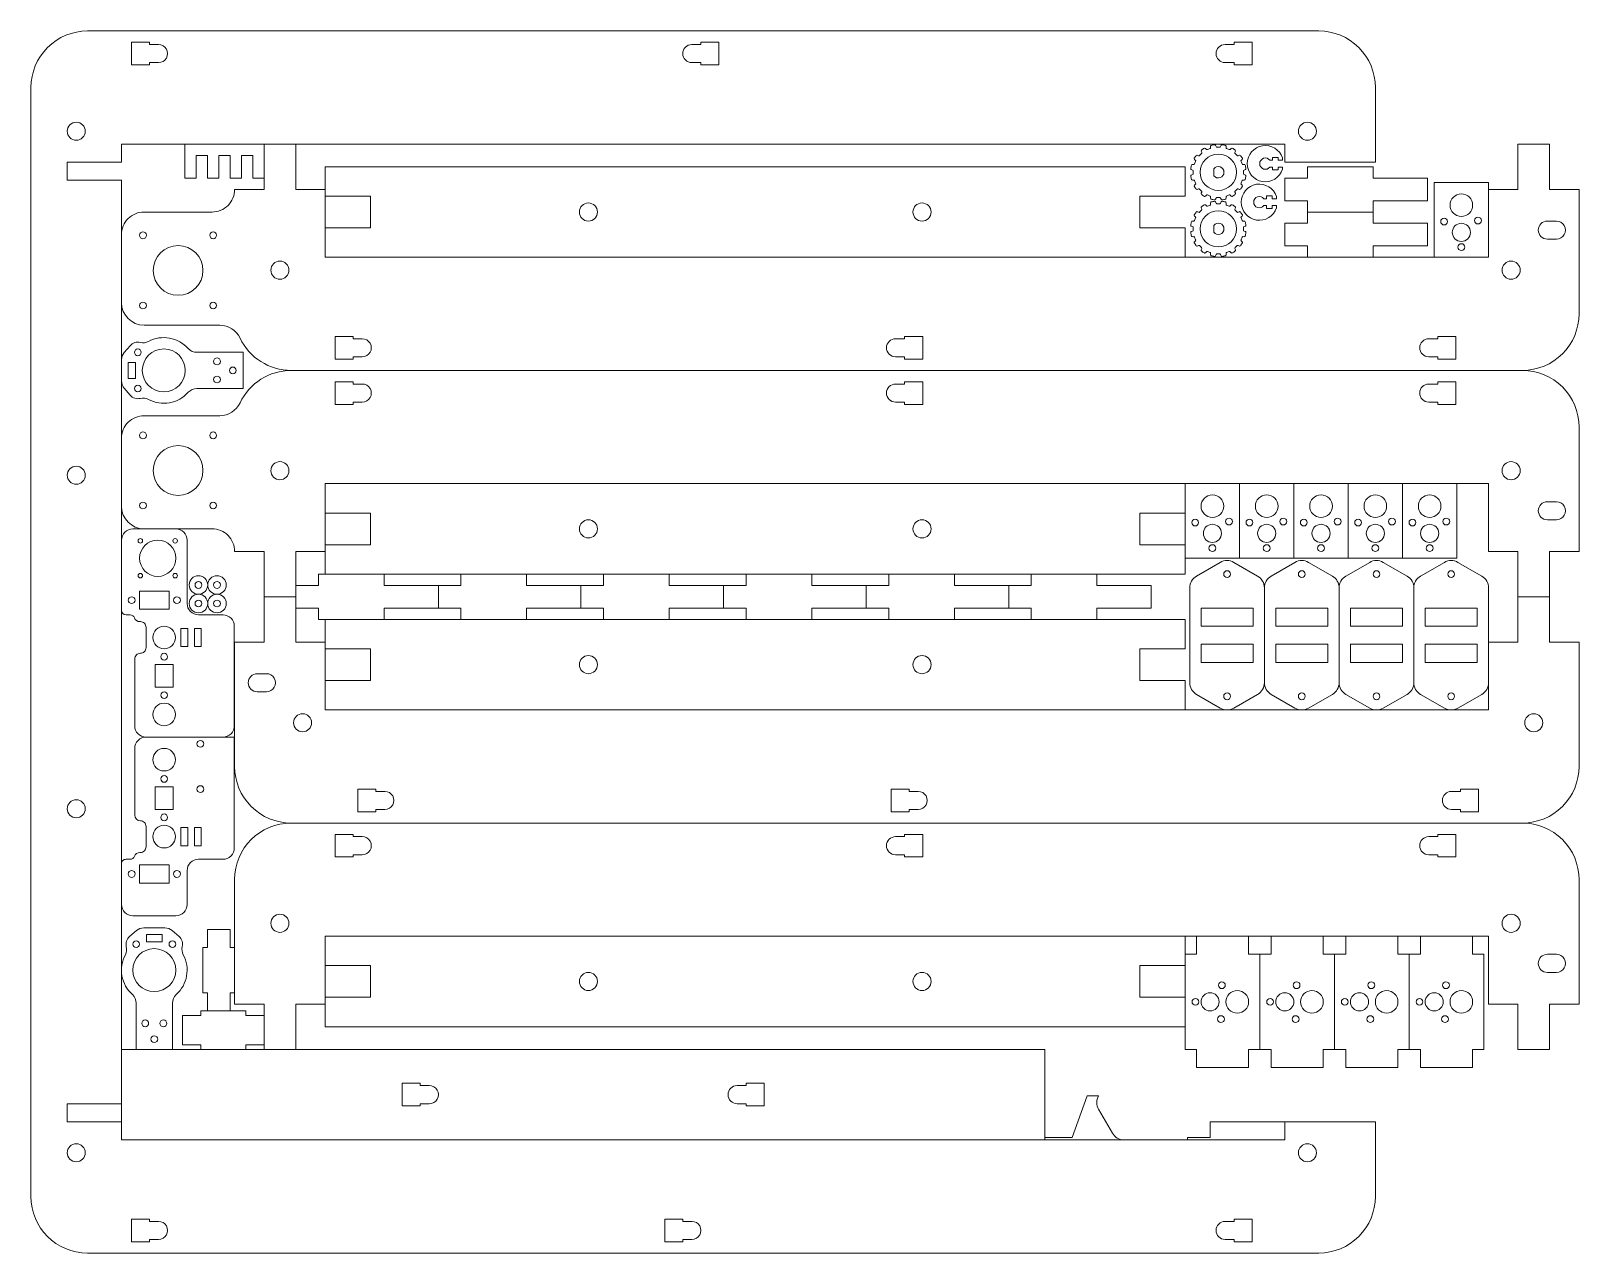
# Model space of a CAD drawing. Extents: x 253 to 936, y 150 to 690.
import ezdxf

# ---------------------------------------------------------------- set-up
doc = ezdxf.new("R2010")
doc.units = 0

msp = doc.modelspace()

# ---------------------------------------------------------------- linework, layer by layer
at = {"color": 1, "lineweight": 13}
for p, q in [((277.500031, 690.5), (821.5, 690.5)), ((252.500031, 175.5), (252.500031, 665.5)), ((846.5, 665.5), (846.5, 632.5)), ((292.500031, 640.5), (806.5, 640.5)), ((355.500031, 620.5), (355.500031, 640.5)), ((369.500031, 640.5), (369.500031, 620.5)), ((909.5, 640.5), (909.5, 620.5)), ((923.5, 620.5), (923.5, 640.5)), ((268.500031, 632.5), (292.500031, 632.5)), ((382.500031, 590.5), (382.500031, 630.5)), ((382.500031, 630.5), (762.5, 630.5)), ((806.5, 632.5), (846.5, 632.5)), ((845.5, 630.5), (816.5, 630.5)), ((292.500031, 624.5), (268.500031, 624.5)), ((292.500031, 216.5), (292.500031, 624.5)), ((869.5, 625.5), (845.5, 625.5)), ((872.5, 590.5), (872.5, 623.5)), ((896.5, 623.5), (872.5, 623.5)), ((896.5, 623.5), (896.5, 590.5)), ((382.500031, 617.5), (402.500031, 617.5)), ((762.5, 617.5), (742.5, 617.5)), ((936.5, 620.5), (936.5, 565.5)), ((332.500031, 610.5), (302.500031, 610.5)), ((845.5, 610.5), (816.5, 610.5)), ((869.5, 615.5), (845.5, 615.5)), ((402.500031, 603.5), (382.500031, 603.5)), ((742.5, 603.5), (762.5, 603.5)), ((869.5, 605.5), (845.5, 605.5)), ((869.5, 595.5), (845.5, 595.5)), ((896.5, 590.5), (382.500031, 590.5)), ((335.877258, 560.5), (302.500031, 560.5)), ((346.200012, 548.5), (325.734467, 548.5)), ((367.500031, 540.5), (911.5, 540.5)), ((346.200012, 532.5), (325.734467, 532.5)), ((335.877258, 520.5), (302.500031, 520.5)), ((936.5, 460.5), (936.5, 515.5)), ((382.500031, 450.5), (382.500031, 490.5)), ((896.5, 490.5), (382.500031, 490.5)), ((762.5, 457.5), (762.5, 490.5)), ((786.5, 490.5), (786.5, 457.5)), ((810.5, 490.5), (810.5, 457.5)), ((834.5, 490.5), (834.5, 457.5)), ((858.5, 490.5), (858.5, 457.5)), ((882.5, 490.5), (882.5, 457.5)), ((896.5, 460.5), (896.5, 490.5)), ((382.500031, 477.5), (402.500031, 477.5)), ((762.5, 477.5), (742.5, 477.5)), ((332.500031, 470.5), (302.500031, 470.5)), ((321.500031, 465.5), (321.500031, 437.5)), ((355.500031, 460.5), (355.500031, 440.5)), ((369.500031, 440.5), (369.500031, 460.5)), ((402.500031, 463.5), (382.500031, 463.5)), ((742.5, 463.5), (762.5, 463.5)), ((909.5, 440.5), (909.5, 460.5)), ((923.5, 460.5), (923.5, 440.5)), ((762.5, 457.5), (786.5, 457.5)), ((786.5, 457.5), (810.5, 457.5)), ((810.5, 457.5), (834.5, 457.5)), ((834.5, 457.5), (858.5, 457.5)), ((858.5, 457.5), (882.5, 457.5)), ((382.500031, 450.5), (762.5, 450.5)), ((432.500031, 445.5), (408.500031, 445.5)), ((495.500031, 445.5), (471.500031, 445.5)), ((558.5, 445.5), (534.5, 445.5)), ((621.5, 445.5), (597.5, 445.5)), ((684.5, 445.5), (660.5, 445.5)), ((747.5, 445.5), (723.5, 445.5)), ((355.500031, 420.5), (355.500031, 440.5)), ((369.500031, 440.5), (369.500031, 420.5)), ((764.5, 444.437836), (764.5, 402.562195)), ((797.5, 444.437836), (797.5, 402.562195)), ((830.5, 444.437836), (830.5, 402.562195)), ((863.5, 444.437836), (863.5, 402.562195)), ((896.5, 420.5), (896.5, 444.437836)), ((909.5, 440.5), (909.5, 420.5)), ((923.5, 420.5), (923.5, 440.5)), ((432.500031, 435.5), (408.500031, 435.5)), ((495.500031, 435.5), (471.500031, 435.5)), ((558.5, 435.5), (534.5, 435.5)), ((621.5, 435.5), (597.5, 435.5)), ((684.5, 435.5), (660.5, 435.5)), ((747.5, 435.5), (723.5, 435.5)), ((792.5, 435.5), (769.5, 435.5)), ((825.5, 435.5), (802.5, 435.5)), ((858.5, 435.5), (835.5, 435.5)), ((891.5, 435.5), (868.5, 435.5)), ((342.350037, 427.5), (342.350037, 383.5)), ((382.500031, 430.5), (382.500031, 390.5)), ((382.500031, 430.5), (762.5, 430.5)), ((792.5, 427.5), (769.5, 427.5)), ((825.5, 427.5), (802.5, 427.5)), ((858.5, 427.5), (835.5, 427.5)), ((891.5, 427.5), (868.5, 427.5)), ((342.500031, 420.5), (342.500031, 365.5)), ((382.500031, 417.5), (402.500031, 417.5)), ((762.5, 417.5), (742.5, 417.5)), ((792.5, 419.5), (769.5, 419.5)), ((825.5, 419.5), (802.5, 419.5)), ((858.5, 419.5), (835.5, 419.5)), ((891.5, 419.5), (868.5, 419.5)), ((896.5, 390.5), (896.5, 420.5)), ((936.5, 420.5), (936.5, 365.5)), ((298.350037, 383.5), (298.350037, 413)), ((792.5, 411.5), (769.5, 411.5)), ((825.5, 411.5), (802.5, 411.5)), ((858.5, 411.5), (835.5, 411.5)), ((891.5, 411.5), (868.5, 411.5)), ((402.500031, 403.5), (382.500031, 403.5)), ((742.5, 403.5), (762.5, 403.5)), ((382.500031, 390.5), (896.5, 390.5)), ((342.350037, 378.5), (303.350037, 378.5)), ((342.350037, 329.5), (342.350037, 378.5)), ((298.350037, 373.5), (298.350037, 344)), ((911.5, 340.5), (367.500031, 340.5)), ((342.500031, 260.5), (342.500031, 315.5)), ((936.5, 260.5), (936.5, 315.5)), ((896.5, 290.5), (382.500031, 290.5)), ((382.500031, 290.5), (382.500031, 260.5)), ((896.5, 260.5), (896.5, 290.5)), ((328.500031, 285.5), (328.500031, 265.5)), ((795.5, 240.5), (795.5, 282.5)), ((828.5, 240.5), (828.5, 282.5)), ((861.5, 240.5), (861.5, 282.5)), ((894.5, 240.5), (894.5, 282.5)), ((382.500031, 277.5), (402.500031, 277.5)), ((762.5, 277.5), (742.5, 277.5)), ((762.5, 277.5), (762.5, 240.5)), ((299.000031, 240.5), (299.000031, 260.965576)), ((315.000031, 240.5), (315.000031, 260.965576)), ((355.500031, 260.5), (355.500031, 240.5)), ((369.500031, 240.5), (369.500031, 260.5)), ((402.500031, 263.5), (382.500031, 263.5)), ((742.5, 263.5), (762.5, 263.5)), ((909.5, 240.5), (909.5, 260.5)), ((923.5, 260.5), (923.5, 240.5)), ((327.500031, 257.5), (347.500031, 257.5)), ((382.500031, 250.5), (762.5, 250.5)), ((292.500031, 240.5), (700.5, 240.5)), ((700.5, 240.5), (700.5, 200.5)), ((790.5, 232.5), (767.5, 232.5)), ((823.5, 232.5), (800.5, 232.5)), ((856.5, 232.5), (833.5, 232.5)), ((889.5, 232.5), (866.5, 232.5)), ((292.500031, 216.5), (268.500031, 216.5)), ((268.500031, 208.5), (292.500031, 208.5)), ((806.5, 208.5), (773.5, 208.5)), ((806.5, 208.5), (846.5, 208.5)), ((846.5, 208.5), (846.5, 175.5)), ((292.500031, 200.5), (806.5, 200.5)), ((277.500031, 150.5), (821.5, 150.5))]:
    msp.add_line(p, q, dxfattribs=at)
at = {"color": 1, "lineweight": 13, "ltscale": 0.25}
for p, q in [((296.880096, 675.5), (296.880096, 685.5)), ((556.5, 685.5), (556.5, 675.5)), ((792.119934, 685.5), (792.119934, 675.5)), ((325.500031, 635.5), (325.500031, 625.5)), ((330.500031, 635.5), (330.500031, 625.5)), ((335.500031, 635.5), (335.500031, 625.5)), ((340.500031, 635.5), (340.500031, 625.5)), ((345.500031, 635.5), (345.500031, 625.5)), ((350.500031, 635.5), (350.500031, 625.5)), ((806.5, 625.5), (806.5, 615.5)), ((816.5, 625.5), (806.5, 625.5)), ((869.5, 625.5), (869.5, 615.5)), ((816.5, 615.5), (806.5, 615.5)), ((806.5, 605.5), (806.5, 595.5)), ((816.5, 605.5), (806.5, 605.5)), ((869.5, 605.5), (869.5, 595.5)), ((816.5, 595.5), (806.5, 595.5)), ((386.880096, 545.5), (386.880096, 555.5)), ((646.5, 555.5), (646.5, 545.5)), ((882.119934, 555.5), (882.119934, 545.5)), ((386.880096, 535.5), (386.880096, 525.5)), ((646.5, 525.5), (646.5, 535.5)), ((882.119934, 525.5), (882.119934, 535.5)), ((379.500031, 445.5), (369.500031, 445.5)), ((432.500031, 445.5), (432.500031, 435.5)), ((442.500031, 445.5), (432.500031, 445.5)), ((495.500031, 445.5), (495.500031, 435.5)), ((505.500031, 445.5), (495.500031, 445.5)), ((558.5, 445.5), (558.5, 435.5)), ((568.5, 445.5), (558.5, 445.5)), ((621.5, 445.5), (621.5, 435.5)), ((631.5, 445.5), (621.5, 445.5)), ((684.5, 445.5), (684.5, 435.5)), ((694.5, 445.5), (684.5, 445.5)), ((747.5, 445.5), (747.5, 435.5)), ((379.500031, 435.5), (369.500031, 435.5)), ((442.500031, 435.5), (432.500031, 435.5)), ((505.500031, 435.5), (495.500031, 435.5)), ((568.5, 435.5), (558.5, 435.5)), ((631.5, 435.5), (621.5, 435.5)), ((694.5, 435.5), (684.5, 435.5)), ((307.350037, 410.5), (307.350037, 400.5)), ((315.350037, 400.5), (315.350037, 410.5)), ((307.350037, 346.5), (307.350037, 356.5)), ((315.350037, 356.5), (315.350037, 346.5)), ((396.880096, 355.5), (396.880096, 345.5)), ((632.5, 355.5), (632.5, 345.5)), ((892.119934, 345.5), (892.119934, 355.5)), ((386.880096, 335.5), (386.880096, 325.5)), ((646.5, 325.5), (646.5, 335.5)), ((882.119934, 325.5), (882.119934, 335.5)), ((340.500031, 293.5), (330.500031, 293.5)), ((382.500031, 260.5), (382.500031, 250.5)), ((416.500031, 215.5), (416.500031, 225.5)), ((576.5, 225.5), (576.5, 215.5)), ((773.5, 201.5), (763.5, 201.5)), ((296.880096, 155.5), (296.880096, 165.5)), ((532.5, 155.5), (532.5, 165.5)), ((792.119934, 165.5), (792.119934, 155.5))]:
    msp.add_line(p, q, dxfattribs=at)
at = {"color": 1, "lineweight": 13, "ltscale": 0.2}
for p, q in [((296.880096, 685.5), (304.880096, 685.5)), ((548.5, 685.5), (556.5, 685.5)), ((784.119934, 685.5), (792.119934, 685.5)), ((304.880096, 675.5), (296.880096, 675.5)), ((556.5, 675.5), (548.5, 675.5)), ((792.119934, 675.5), (784.119934, 675.5)), ((292.500031, 632.5), (292.500031, 640.5)), ((806.5, 640.5), (806.5, 632.5)), ((268.500031, 632.5), (268.500031, 624.5)), ((386.880096, 555.5), (394.880096, 555.5)), ((638.5, 555.5), (646.5, 555.5)), ((874.119934, 555.5), (882.119934, 555.5)), ((394.880096, 545.5), (386.880096, 545.5)), ((646.5, 545.5), (638.5, 545.5)), ((882.119934, 545.5), (874.119934, 545.5)), ((394.880096, 535.5), (386.880096, 535.5)), ((646.5, 535.5), (638.5, 535.5)), ((882.119934, 535.5), (874.119934, 535.5)), ((386.880096, 525.5), (394.880096, 525.5)), ((638.5, 525.5), (646.5, 525.5)), ((874.119934, 525.5), (882.119934, 525.5)), ((300.500031, 443), (300.500031, 435)), ((313.500031, 443), (313.500031, 435)), ((769.5, 435.5), (769.5, 427.5)), ((792.5, 435.5), (792.5, 427.5)), ((802.5, 435.5), (802.5, 427.5)), ((825.5, 435.5), (825.5, 427.5)), ((835.5, 435.5), (835.5, 427.5)), ((858.5, 435.5), (858.5, 427.5)), ((868.5, 435.5), (868.5, 427.5)), ((891.5, 435.5), (891.5, 427.5)), ((318.750031, 418.5), (318.750031, 426.5)), ((321.750031, 426.5), (321.750031, 418.5)), ((324.750031, 426.5), (324.750031, 418.5)), ((327.750031, 418.5), (327.750031, 426.5)), ((769.5, 419.5), (769.5, 411.5)), ((792.5, 419.5), (792.5, 411.5)), ((802.5, 419.5), (802.5, 411.5)), ((825.5, 419.5), (825.5, 411.5)), ((835.5, 419.5), (835.5, 411.5)), ((858.5, 419.5), (858.5, 411.5)), ((868.5, 419.5), (868.5, 411.5)), ((891.5, 419.5), (891.5, 411.5)), ((315.350037, 410.5), (307.350037, 410.5)), ((307.350037, 400.5), (315.350037, 400.5)), ((307.350037, 356.5), (315.350037, 356.5)), ((404.880096, 355.5), (396.880096, 355.5)), ((640.5, 355.5), (632.5, 355.5)), ((892.119934, 355.5), (884.119934, 355.5)), ((315.350037, 346.5), (307.350037, 346.5)), ((396.880096, 345.5), (404.880096, 345.5)), ((632.5, 345.5), (640.5, 345.5)), ((884.119934, 345.5), (892.119934, 345.5)), ((318.750031, 338.5), (318.750031, 330.5)), ((321.750031, 330.5), (321.750031, 338.5)), ((324.750031, 330.5), (324.750031, 338.5)), ((327.750031, 338.5), (327.750031, 330.5)), ((394.880096, 335.5), (386.880096, 335.5)), ((646.5, 335.5), (638.5, 335.5)), ((882.119934, 335.5), (874.119934, 335.5)), ((300.500031, 314), (300.500031, 322)), ((313.500031, 314), (313.500031, 322)), ((386.880096, 325.5), (394.880096, 325.5)), ((638.5, 325.5), (646.5, 325.5)), ((874.119934, 325.5), (882.119934, 325.5)), ((330.500031, 285.5), (330.500031, 293.5)), ((340.500031, 285.5), (340.500031, 293.5)), ((767.5, 282.5), (767.5, 290.5)), ((790.5, 282.5), (790.5, 290.5)), ((800.5, 282.5), (800.5, 290.5)), ((823.5, 282.5), (823.5, 290.5)), ((833.5, 282.5), (833.5, 290.5)), ((856.5, 282.5), (856.5, 290.5)), ((866.5, 282.5), (866.5, 290.5)), ((889.5, 282.5), (889.5, 290.5)), ((330.500031, 265.5), (330.500031, 257.5)), ((340.500031, 265.5), (340.500031, 257.5)), ((319.500031, 255.5), (327.500031, 255.5)), ((355.500031, 255.5), (347.500031, 255.5)), ((319.500031, 242.5), (327.500031, 242.5)), ((355.500031, 242.5), (347.500031, 242.5)), ((767.5, 240.5), (767.5, 232.5)), ((790.5, 240.5), (790.5, 232.5)), ((800.5, 240.5), (800.5, 232.5)), ((823.5, 240.5), (823.5, 232.5)), ((833.5, 240.5), (833.5, 232.5)), ((856.5, 240.5), (856.5, 232.5)), ((866.5, 240.5), (866.5, 232.5)), ((889.5, 240.5), (889.5, 232.5)), ((416.500031, 225.5), (424.500031, 225.5)), ((568.5, 225.5), (576.5, 225.5)), ((268.500031, 216.5), (268.500031, 208.5)), ((292.500031, 216.5), (292.500031, 208.5)), ((424.500031, 215.5), (416.500031, 215.5)), ((576.5, 215.5), (568.5, 215.5)), ((292.500031, 208.5), (292.500031, 200.5)), ((806.5, 200.5), (806.5, 208.5)), ((296.880096, 165.5), (304.880096, 165.5)), ((532.5, 165.5), (540.5, 165.5)), ((784.119934, 165.5), (792.119934, 165.5)), ((304.880096, 155.5), (296.880096, 155.5)), ((540.5, 155.5), (532.5, 155.5)), ((792.119934, 155.5), (784.119934, 155.5))]:
    msp.add_line(p, q, dxfattribs=at)
at = {"color": 1, "lineweight": 13, "ltscale": 0.025}
for p, q in [((304.880096, 685.5), (304.880096, 684.5)), ((548.5, 684.5), (548.5, 685.5)), ((784.119934, 684.5), (784.119934, 685.5)), ((304.880096, 676.5), (304.880096, 675.5)), ((548.5, 675.5), (548.5, 676.5)), ((784.119934, 675.5), (784.119934, 676.5)), ((805.509338, 633.36908), (805.509338, 634.36908)), ((805.509338, 629.36908), (805.509338, 630.36908)), ((802.853638, 616.33606), (802.853638, 617.33606)), ((802.853638, 612.33606), (802.853638, 613.33606)), ((394.880096, 555.5), (394.880096, 554.5)), ((638.5, 554.5), (638.5, 555.5)), ((874.119934, 554.5), (874.119934, 555.5)), ((394.880096, 546.5), (394.880096, 545.5)), ((638.5, 545.5), (638.5, 546.5)), ((874.119934, 545.5), (874.119934, 546.5)), ((394.880096, 534.5), (394.880096, 535.5)), ((638.5, 535.5), (638.5, 534.5)), ((874.119934, 535.5), (874.119934, 534.5)), ((394.880096, 525.5), (394.880096, 526.5)), ((638.5, 526.5), (638.5, 525.5)), ((874.119934, 526.5), (874.119934, 525.5)), ((404.880096, 354.5), (404.880096, 355.5)), ((640.5, 354.5), (640.5, 355.5)), ((884.119934, 355.5), (884.119934, 354.5)), ((404.880096, 345.5), (404.880096, 346.5)), ((640.5, 345.5), (640.5, 346.5)), ((884.119934, 346.5), (884.119934, 345.5)), ((394.880096, 334.5), (394.880096, 335.5)), ((638.5, 335.5), (638.5, 334.5)), ((874.119934, 335.5), (874.119934, 334.5)), ((394.880096, 325.5), (394.880096, 326.5)), ((638.5, 326.5), (638.5, 325.5)), ((874.119934, 326.5), (874.119934, 325.5)), ((424.500031, 225.5), (424.500031, 224.5)), ((568.5, 224.5), (568.5, 225.5)), ((424.500031, 216.5), (424.500031, 215.5)), ((568.5, 215.5), (568.5, 216.5)), ((763.5, 201.5), (763.5, 200.5)), ((304.880096, 165.5), (304.880096, 164.5)), ((540.5, 165.5), (540.5, 164.5)), ((784.119934, 164.5), (784.119934, 165.5)), ((304.880096, 156.5), (304.880096, 155.5)), ((540.5, 156.5), (540.5, 155.5)), ((784.119934, 155.5), (784.119934, 156.5))]:
    msp.add_line(p, q, dxfattribs=at)
at = {"color": 1, "lineweight": 13, "ltscale": 0.1}
for p, q in [((308.880096, 684.5), (304.880096, 684.5)), ((544.5, 684.5), (548.5, 684.5)), ((780.119934, 684.5), (784.119934, 684.5)), ((308.880096, 676.5), (304.880096, 676.5)), ((544.5, 676.5), (548.5, 676.5)), ((780.119934, 676.5), (784.119934, 676.5)), ((922.5, 606.5), (926.5, 606.5)), ((926.5, 598.5), (922.5, 598.5)), ((394.880096, 554.5), (398.880096, 554.5)), ((634.5, 554.5), (638.5, 554.5)), ((870.119934, 554.5), (874.119934, 554.5)), ((398.880096, 546.5), (394.880096, 546.5)), ((638.5, 546.5), (634.5, 546.5)), ((874.119934, 546.5), (870.119934, 546.5)), ((398.880096, 534.5), (394.880096, 534.5)), ((638.5, 534.5), (634.5, 534.5)), ((874.119934, 534.5), (870.119934, 534.5)), ((394.880096, 526.5), (398.880096, 526.5)), ((634.5, 526.5), (638.5, 526.5)), ((870.119934, 526.5), (874.119934, 526.5)), ((926.5, 482.5), (922.5, 482.5)), ((922.5, 474.5), (926.5, 474.5)), ((356.500031, 406.5), (352.500031, 406.5)), ((352.500031, 398.5), (356.500031, 398.5)), ((408.880096, 354.5), (404.880096, 354.5)), ((644.5, 354.5), (640.5, 354.5)), ((884.119934, 354.5), (880.119934, 354.5)), ((404.880096, 346.5), (408.880096, 346.5)), ((640.5, 346.5), (644.5, 346.5)), ((880.119934, 346.5), (884.119934, 346.5)), ((398.880096, 334.5), (394.880096, 334.5)), ((638.5, 334.5), (634.5, 334.5)), ((874.119934, 334.5), (870.119934, 334.5)), ((394.880096, 326.5), (398.880096, 326.5)), ((634.5, 326.5), (638.5, 326.5)), ((870.119934, 326.5), (874.119934, 326.5)), ((926.5, 282.5), (922.5, 282.5)), ((922.5, 274.5), (926.5, 274.5)), ((428.500031, 224.5), (424.500031, 224.5)), ((564.5, 224.5), (568.5, 224.5)), ((428.500031, 216.5), (424.500031, 216.5)), ((564.5, 216.5), (568.5, 216.5)), ((308.880096, 164.5), (304.880096, 164.5)), ((544.5, 164.5), (540.5, 164.5)), ((780.119934, 164.5), (784.119934, 164.5)), ((308.880096, 156.5), (304.880096, 156.5)), ((544.5, 156.5), (540.5, 156.5)), ((780.119934, 156.5), (784.119934, 156.5))]:
    msp.add_line(p, q, dxfattribs=at)
at = {"color": 1, "lineweight": 13, "ltscale": 0.375}
for p, q in [((320.500031, 640.5), (320.500031, 625.5)), ((321.500031, 304.5), (321.500031, 319.5))]:
    msp.add_line(p, q, dxfattribs=at)
at = {"color": 1, "lineweight": 13, "ltscale": 0.030996}
for p, q in [((769.714233, 636.337952), (768.837524, 635.461243)), ((773.449707, 638.54303), (772.30426, 638.068542)), ((781.945251, 638.068542), (780.799805, 638.54303)), ((785.411987, 635.461243), (784.535278, 636.337952)), ((767.106934, 632.871216), (766.632446, 631.725769)), ((787.617065, 631.725769), (787.142578, 632.871216)), ((766.632446, 624.375671), (767.106934, 623.230225)), ((787.142578, 623.230225), (787.617065, 624.375671)), ((768.837524, 620.640198), (769.714233, 619.763489)), ((772.30426, 618.032898), (773.449707, 617.558411)), ((780.799805, 617.558411), (781.945251, 618.032898)), ((784.535278, 619.763489), (785.411987, 620.640198)), ((769.714233, 611.337952), (768.837524, 610.461243)), ((773.449707, 613.54303), (772.30426, 613.068542)), ((781.945251, 613.068542), (780.799805, 613.54303)), ((785.411987, 610.461243), (784.535278, 611.337952)), ((767.106934, 607.871216), (766.632446, 606.725769)), ((787.617065, 606.725769), (787.142578, 607.871216)), ((766.632446, 599.375671), (767.106934, 598.230225)), ((768.837524, 595.640198), (769.714233, 594.763489)), ((784.535278, 594.763489), (785.411987, 595.640198)), ((787.142578, 598.230225), (787.617065, 599.375671)), ((772.30426, 593.032898), (773.449707, 592.558411)), ((780.799805, 592.558411), (781.945251, 593.032898))]:
    msp.add_line(p, q, dxfattribs=at)
at = {"color": 1, "lineweight": 13, "ltscale": 0.015123}
for p, q in [((769.538208, 637.338074), (769.793884, 636.789856)), ((776.128967, 639.41394), (775.922058, 639.982361)), ((778.327454, 639.982361), (778.120544, 639.41394)), ((787.241882, 633.319214), (787.687866, 633.727905)), ((765.193115, 629.253418), (765.761536, 629.046509)), ((765.761536, 627.054932), (765.193115, 626.848022)), ((787.687866, 622.373535), (787.241882, 622.782227)), ((775.922058, 616.11908), (776.128967, 616.6875)), ((778.120544, 616.6875), (778.327454, 616.11908)), ((784.711243, 618.763306), (784.455627, 619.311584)), ((769.538208, 612.338074), (769.793884, 611.789856)), ((776.128967, 614.41394), (775.922058, 614.982361)), ((778.327454, 614.982361), (778.120544, 614.41394)), ((765.193115, 604.253418), (765.761536, 604.046509)), ((765.761536, 602.054932), (765.193115, 601.848022)), ((787.241882, 608.319214), (787.687866, 608.727905)), ((787.687866, 597.373535), (787.241882, 597.782227)), ((775.922058, 591.11908), (776.128967, 591.6875)), ((778.120544, 591.6875), (778.327454, 591.11908)), ((784.711243, 593.763306), (784.455627, 594.311584))]:
    msp.add_line(p, q, dxfattribs=at)
at = {"color": 1, "lineweight": 13, "ltscale": 0.015124}
for p, q in [((771.856262, 638.167847), (771.447571, 638.613892)), ((773.669861, 639.534363), (773.696228, 638.929993)), ((780.553284, 638.929993), (780.579651, 639.534363)), ((782.801941, 638.613892), (782.39325, 638.167847)), ((766.245483, 631.479248), (765.641113, 631.505615)), ((766.561584, 633.727905), (767.007629, 633.319214)), ((788.608398, 631.505615), (788.004028, 631.479248)), ((765.641113, 624.595825), (766.245483, 624.622192)), ((767.007629, 622.782227), (766.561584, 622.373535)), ((788.004028, 624.622192), (788.608398, 624.595825)), ((788.487915, 629.046509), (789.056396, 629.253418)), ((789.056396, 626.848022), (788.487915, 627.054932)), ((769.793884, 619.311584), (769.538208, 618.763306)), ((771.447571, 617.487549), (771.856262, 617.933594)), ((782.39325, 617.933594), (782.801941, 617.487549)), ((771.856262, 613.167847), (771.447571, 613.613892)), ((773.669861, 614.534363), (773.696228, 613.929993)), ((780.553284, 613.929993), (780.579651, 614.534363)), ((782.801941, 613.613892), (782.39325, 613.167847)), ((766.245483, 606.479248), (765.641113, 606.505615)), ((766.561584, 608.727905), (767.007629, 608.319214)), ((788.608398, 606.505615), (788.004028, 606.479248)), ((788.487915, 604.046509), (789.056396, 604.253418)), ((789.056396, 601.848022), (788.487915, 602.054932)), ((765.641113, 599.595825), (766.245483, 599.622192)), ((767.007629, 597.782227), (766.561584, 597.373535)), ((788.004028, 599.622192), (788.608398, 599.595825)), ((769.793884, 594.311584), (769.538208, 593.763306)), ((771.447571, 592.487549), (771.856262, 592.933594)), ((782.39325, 592.933594), (782.801941, 592.487549))]:
    msp.add_line(p, q, dxfattribs=at)
at = {"color": 1, "lineweight": 13, "ltscale": 0.030997}
for p, q in [((777.74469, 639.150696), (776.504822, 639.150696)), ((766.02478, 627.430786), (766.02478, 628.670654)), ((788.224731, 627.430786), (788.224731, 628.670654)), ((776.504822, 616.950684), (777.74469, 616.950684)), ((777.74469, 614.150696), (776.504822, 614.150696)), ((766.02478, 602.430786), (766.02478, 603.670654)), ((788.224731, 602.430786), (788.224731, 603.670654)), ((776.504822, 591.950684), (777.74469, 591.950684))]:
    msp.add_line(p, q, dxfattribs=at)
at = {"color": 1, "lineweight": 13, "ltscale": 0.015122}
for p, q in [((784.455627, 636.789856), (784.711243, 637.338074)), ((768.38562, 635.381592), (767.837402, 635.637207)), ((786.412109, 635.637207), (785.863892, 635.381592)), ((767.837402, 620.464233), (768.38562, 620.719849)), ((773.696228, 617.171387), (773.669861, 616.567078)), ((780.579651, 616.567078), (780.553284, 617.171387)), ((785.863892, 620.719849), (786.412109, 620.464233)), ((768.38562, 610.381592), (767.837402, 610.637207)), ((784.455627, 611.789856), (784.711243, 612.338074)), ((786.412109, 610.637207), (785.863892, 610.381592)), ((767.837402, 595.464233), (768.38562, 595.719849)), ((785.863892, 595.719849), (786.412109, 595.464233)), ((773.696228, 592.171387), (773.669861, 591.567078)), ((780.579651, 591.567078), (780.553284, 592.171387))]:
    msp.add_line(p, q, dxfattribs=at)
at = {"color": 1, "lineweight": 13, "ltscale": 0.35}
for p, q in [((909.5, 640.5), (923.5, 640.5)), ((402.500031, 617.5), (402.500031, 603.5)), ((742.5, 617.5), (742.5, 603.5)), ((402.500031, 477.5), (402.500031, 463.5)), ((742.5, 477.5), (742.5, 463.5)), ((355.500031, 440.5), (369.500031, 440.5)), ((923.5, 440.5), (909.5, 440.5)), ((402.500031, 417.5), (402.500031, 403.5)), ((742.5, 417.5), (742.5, 403.5)), ((402.500031, 277.5), (402.500031, 263.5)), ((742.5, 277.5), (742.5, 263.5)), ((923.5, 240.5), (909.5, 240.5))]:
    msp.add_line(p, q, dxfattribs=at)
at = {"color": 1, "lineweight": 13, "ltscale": 0.125}
for p, q in [((330.500031, 635.5), (325.500031, 635.5)), ((340.500031, 635.5), (335.500031, 635.5)), ((350.500031, 635.5), (345.500031, 635.5)), ((816.5, 630.5), (816.5, 625.5)), ((845.5, 630.5), (845.5, 625.5)), ((320.500031, 625.5), (325.500031, 625.5)), ((330.500031, 625.5), (335.500031, 625.5)), ((340.500031, 625.5), (345.500031, 625.5)), ((350.500031, 625.5), (355.500031, 625.5)), ((816.5, 615.5), (816.5, 610.5)), ((816.5, 610.5), (816.5, 605.5)), ((845.5, 615.5), (845.5, 610.5)), ((845.5, 610.5), (845.5, 605.5)), ((816.5, 595.5), (816.5, 590.5)), ((845.5, 595.5), (845.5, 590.5)), ((302.500031, 470.5), (297.500031, 470.5)), ((379.500031, 450.5), (379.500031, 445.5)), ((408.500031, 450.5), (408.500031, 445.5)), ((442.500031, 450.5), (442.500031, 445.5)), ((471.500031, 450.5), (471.500031, 445.5)), ((505.500031, 450.5), (505.500031, 445.5)), ((534.5, 450.5), (534.5, 445.5)), ((568.5, 450.5), (568.5, 445.5)), ((597.5, 450.5), (597.5, 445.5)), ((631.5, 450.5), (631.5, 445.5)), ((660.5, 450.5), (660.5, 445.5)), ((694.5, 450.5), (694.5, 445.5)), ((723.5, 450.5), (723.5, 445.5)), ((379.500031, 435.5), (379.500031, 430.5)), ((408.500031, 435.5), (408.500031, 430.5)), ((442.500031, 435.5), (442.500031, 430.5)), ((471.500031, 435.5), (471.500031, 430.5)), ((505.500031, 435.5), (505.500031, 430.5)), ((534.5, 435.5), (534.5, 430.5)), ((568.5, 435.5), (568.5, 430.5)), ((597.5, 435.5), (597.5, 430.5)), ((631.5, 435.5), (631.5, 430.5)), ((660.5, 435.5), (660.5, 430.5)), ((694.5, 435.5), (694.5, 430.5)), ((723.5, 435.5), (723.5, 430.5)), ((767.5, 282.5), (762.5, 282.5)), ((795.5, 282.5), (790.5, 282.5)), ((800.5, 282.5), (795.5, 282.5)), ((828.5, 282.5), (823.5, 282.5)), ((833.5, 282.5), (828.5, 282.5)), ((861.5, 282.5), (856.5, 282.5)), ((866.5, 282.5), (861.5, 282.5)), ((894.5, 282.5), (889.5, 282.5)), ((767.5, 240.5), (762.5, 240.5)), ((795.5, 240.5), (790.5, 240.5)), ((800.5, 240.5), (795.5, 240.5)), ((828.5, 240.5), (823.5, 240.5)), ((833.5, 240.5), (828.5, 240.5)), ((861.5, 240.5), (856.5, 240.5)), ((866.5, 240.5), (861.5, 240.5)), ((894.5, 240.5), (889.5, 240.5)), ((724.233459, 220), (719.233459, 220))]:
    msp.add_line(p, q, dxfattribs=at)
at = {"color": 1, "lineweight": 13, "ltscale": 0.325}
for p, q in [((762.5, 630.5), (762.5, 617.5)), ((342.500031, 620.5), (355.500031, 620.5)), ((369.500031, 620.5), (382.500031, 620.5)), ((896.5, 620.5), (909.5, 620.5)), ((936.5, 620.5), (923.5, 620.5)), ((762.5, 603.5), (762.5, 590.5)), ((342.500031, 460.5), (355.500031, 460.5)), ((369.500031, 460.5), (382.500031, 460.5)), ((909.5, 460.5), (896.5, 460.5)), ((936.5, 460.5), (923.5, 460.5)), ((313.500031, 443), (300.500031, 443)), ((300.500031, 435), (313.500031, 435)), ((762.5, 430.5), (762.5, 417.5)), ((342.500031, 420.5), (355.500031, 420.5)), ((369.500031, 420.5), (382.500031, 420.5)), ((909.5, 420.5), (896.5, 420.5)), ((936.5, 420.5), (923.5, 420.5)), ((762.5, 403.5), (762.5, 390.5)), ((300.500031, 322), (313.500031, 322)), ((313.500031, 314), (300.500031, 314)), ((762.5, 290.5), (762.5, 277.5)), ((342.500031, 260.5), (355.500031, 260.5)), ((369.500031, 260.5), (382.500031, 260.5)), ((909.5, 260.5), (896.5, 260.5)), ((936.5, 260.5), (923.5, 260.5)), ((319.500031, 255.5), (319.500031, 242.5))]:
    msp.add_line(p, q, dxfattribs=at)
at = {"color": 1, "lineweight": 13, "ltscale": 0.075}
for p, q in [((775.124756, 626.55072), (775.124756, 629.55072)), ((775.124756, 601.55072), (775.124756, 604.55072)), ((382.500031, 450.5), (379.500031, 450.5)), ((318.750031, 426.5), (321.750031, 426.5)), ((324.750031, 426.5), (327.750031, 426.5)), ((382.500031, 430.5), (379.500031, 430.5)), ((321.750031, 418.5), (318.750031, 418.5)), ((324.750031, 418.5), (327.750031, 418.5)), ((321.750031, 338.5), (318.750031, 338.5)), ((324.750031, 338.5), (327.750031, 338.5)), ((318.750031, 330.5), (321.750031, 330.5)), ((324.750031, 330.5), (327.750031, 330.5))]:
    msp.add_line(p, q, dxfattribs=at)
at = {"color": 1, "lineweight": 13, "ltscale": 0.03}
for p, q in [((799.909973, 633.36908), (801.109985, 633.36908)), ((799.909973, 630.36908), (801.109985, 630.36908)), ((797.254333, 616.33606), (798.454346, 616.33606)), ((797.254333, 613.33606), (798.454346, 613.33606))]:
    msp.add_line(p, q, dxfattribs=at)
at = {"color": 1, "lineweight": 13, "ltscale": 0.03125}
for p, q in [((801.109985, 633.36908), (801.109985, 634.61908)), ((801.109985, 630.36908), (801.109985, 629.11908)), ((803.509949, 634.61908), (803.509949, 633.36908)), ((803.509949, 629.11908), (803.509949, 630.36908)), ((798.454346, 616.33606), (798.454346, 617.58606)), ((800.854309, 617.58606), (800.854309, 616.33606)), ((798.454346, 613.33606), (798.454346, 612.08606)), ((800.854309, 612.08606), (800.854309, 613.33606))]:
    msp.add_line(p, q, dxfattribs=at)
at = {"color": 1, "lineweight": 13, "ltscale": 0.059999}
for p, q in [((801.109985, 634.61908), (803.509949, 634.61908)), ((801.109985, 629.11908), (803.509949, 629.11908)), ((798.454346, 617.58606), (800.854309, 617.58606)), ((798.454346, 612.08606), (800.854309, 612.08606))]:
    msp.add_line(p, q, dxfattribs=at)
at = {"color": 1, "lineweight": 13, "ltscale": 0.049985}
for p, q in [((803.509949, 633.36908), (805.509338, 633.36908)), ((803.509949, 630.36908), (805.509338, 630.36908))]:
    msp.add_line(p, q, dxfattribs=at)
at = {"color": 1, "lineweight": 13, "ltscale": 0.049983}
for p, q in [((800.854309, 616.33606), (802.853638, 616.33606)), ((800.854309, 613.33606), (802.853638, 613.33606))]:
    msp.add_line(p, q, dxfattribs=at)
at = {"color": 1, "lineweight": 13, "ltscale": 0.099542}
for p, q in [((293.703033, 548.404114), (296.29361, 551.427795)), ((293.703033, 532.595886), (296.29361, 529.572205)), ((299.095886, 292.997009), (296.072205, 290.406433)), ((314.904144, 292.997009), (317.927826, 290.406433))]:
    msp.add_line(p, q, dxfattribs=at)
at = {"color": 1, "lineweight": 13, "ltscale": 0.4}
msp.add_line((346.200012, 532.5), (346.200012, 548.5), dxfattribs=at)
at = {"color": 1, "lineweight": 13, "ltscale": 0.08}
for p, q in [((298.700012, 544), (295.500031, 544)), ((295.500031, 537), (298.700012, 537)), ((303.500031, 291.200012), (303.500031, 288)), ((310.500031, 288), (310.500031, 291.200012))]:
    msp.add_line(p, q, dxfattribs=at)
at = {"color": 1, "lineweight": 13, "ltscale": 0.175}
for p, q in [((295.500031, 537), (295.500031, 544)), ((298.700012, 544), (298.700012, 537)), ((762.5, 457.5), (762.5, 450.5)), ((303.500031, 291.200012), (310.500031, 291.200012)), ((310.500031, 288), (303.500031, 288)), ((773.5, 208.5), (773.5, 201.5))]:
    msp.add_line(p, q, dxfattribs=at)
at = {"color": 1, "lineweight": 13, "ltscale": 0.303109}
for p, q in [((778, 455.696167), (767.5, 449.633972)), ((794.5, 449.633972), (784, 455.696167)), ((811, 455.696167), (800.5, 449.633972)), ((827.5, 449.633972), (817, 455.696167)), ((844, 455.696167), (833.5, 449.633972)), ((860.5, 449.633972), (850, 455.696167)), ((877, 455.696167), (866.5, 449.633972)), ((893.5, 449.633972), (883, 455.696167)), ((778, 391.303833), (767.5, 397.366028)), ((794.5, 397.366028), (784, 391.303833)), ((811, 391.303833), (800.5, 397.366028)), ((827.5, 397.366028), (817, 391.303833)), ((844, 391.303833), (833.5, 397.366028)), ((860.5, 397.366028), (850, 391.303833)), ((877, 391.303833), (866.5, 397.366028)), ((893.5, 397.366028), (883, 391.303833)), ((730.295654, 203.5), (724.233459, 214))]:
    msp.add_line(p, q, dxfattribs=at)
at = {"color": 1, "lineweight": 13, "ltscale": 0.04625}
for p, q in [((296.350037, 432.5), (294.500031, 432.5)), ((296.350037, 324.5), (294.500031, 324.5))]:
    msp.add_line(p, q, dxfattribs=at)
at = {"color": 1, "lineweight": 13, "ltscale": 0.27125}
for p, q in [((326.500031, 432.5), (337.350037, 432.5)), ((326.500031, 324.5), (337.350037, 324.5))]:
    msp.add_line(p, q, dxfattribs=at)
at = {"color": 1, "lineweight": 13, "ltscale": 0.006435}
for p, q in [((300.592651, 429.5), (300.850037, 429.5)), ((300.592651, 327.5), (300.850037, 327.5))]:
    msp.add_line(p, q, dxfattribs=at)
at = {"color": 1, "lineweight": 13, "ltscale": 0.225}
for p, q in [((303.350037, 427), (303.350037, 418)), ((303.350037, 330), (303.350037, 339))]:
    msp.add_line(p, q, dxfattribs=at)
at = {"color": 1, "lineweight": 13, "ltscale": 0.475}
msp.add_line((316.500031, 299.5), (297.500031, 299.5), dxfattribs=at)
at = {"color": 1, "lineweight": 13, "ltscale": 0.23255}
msp.add_line((302.34903, 294.200012), (311.651031, 294.200012), dxfattribs=at)
at = {"color": 1, "lineweight": 13, "ltscale": 0.05}
for p, q in [((330.500031, 285.5), (328.500031, 285.5)), ((342.500031, 285.5), (340.500031, 285.5)), ((328.500031, 265.5), (330.500031, 265.5)), ((340.500031, 265.5), (342.500031, 265.5)), ((327.500031, 255.5), (327.500031, 257.5)), ((347.500031, 257.5), (347.500031, 255.5)), ((327.500031, 240.5), (327.500031, 242.5)), ((347.500031, 242.5), (347.500031, 240.5))]:
    msp.add_line(p, q, dxfattribs=at)
at = {"color": 1, "lineweight": 13, "ltscale": 0.492182}
msp.add_line((719.233459, 220), (712.5, 201.5), dxfattribs=at)
at = {"color": 1, "lineweight": 13, "ltscale": 0.3}
msp.add_line((712.5, 201.5), (700.5, 201.5), dxfattribs=at)
at = {"color": 1, "lineweight": 13}
for centre, radius in [((272.500031, 646.200012), 4), ((816.5, 646.200012), 4), ((884.5, 613.5), 5), ((498.800018, 610.5), 4), ((646.200012, 610.5), 4), ((876.875122, 606.28125), 1.5), ((884.5, 601.5), 4), ((891.839844, 606.708313), 1.5), ((302.000031, 600.200012), 1.5), ((317.500031, 584.700012), 11), ((333.000031, 600.200012), 1.5), ((884.5, 595), 1.5), ((362.500031, 584.799988), 4), ((906.5, 584.799988), 4), ((302.000031, 569.200012), 1.5), ((333.000031, 569.200012), 1.5), ((299.710907, 548.5), 1.5), ((311.200012, 540.5), 9.5), ((334.700012, 544.5), 1.5), ((341.700012, 540.5), 1.5), ((299.710907, 532.5), 1.5), ((334.700012, 536.5), 1.5), ((302.000031, 511.799988), 1.5), ((333.000031, 511.799988), 1.5), ((317.500031, 496.299988), 11), ((362.500031, 496.200012), 4), ((906.5, 496.200012), 4), ((272.500031, 494.200012), 4), ((302.000031, 480.799988), 1.5), ((333.000031, 480.799988), 1.5), ((774.5, 480.5), 5), ((798.5, 480.5), 5), ((822.5, 480.5), 5), ((846.5, 480.5), 5), ((870.5, 480.5), 5), ((498.800018, 470.5), 4), ((646.200012, 470.5), 4), ((766.875122, 473.28125), 1.5), ((774.5, 468.5), 4), ((781.839844, 473.708344), 1.5), ((790.875122, 473.28125), 1.5), ((798.5, 468.5), 4), ((805.839844, 473.708344), 1.5), ((814.875122, 473.28125), 1.5), ((822.5, 468.5), 4), ((829.839844, 473.708344), 1.5), ((838.875122, 473.28125), 1.5), ((846.5, 468.5), 4), ((853.839844, 473.708344), 1.5), ((862.875122, 473.28125), 1.5), ((870.5, 468.5), 4), ((877.839844, 473.708344), 1.5), ((300.800018, 465.200012), 1), ((308.500031, 457.5), 8), ((316.200012, 465.200012), 1), ((774.5, 462), 1.5), ((798.5, 462), 1.5), ((822.5, 462), 1.5), ((846.5, 462), 1.5), ((870.5, 462), 1.5), ((781, 450.5), 1.5), ((814, 450.5), 1.5), ((847, 450.5), 1.5), ((880, 450.5), 1.5), ((300.800018, 449.799988), 1), ((316.200012, 449.799988), 1), ((326.500031, 445.700012), 4.1), ((326.500031, 445.700012), 1.5), ((334.700012, 445.700012), 4.1), ((334.700012, 445.700012), 1.5), ((297.000031, 439), 1.5), ((317.000031, 439), 1.5), ((326.500031, 437.5), 4.1), ((326.500031, 437.5), 1.5), ((334.700012, 437.5), 4.1), ((334.700012, 437.5), 1.5), ((311.350037, 422.5), 5), ((311.350037, 414), 1.5), ((498.800018, 410.5), 4), ((646.200012, 410.5), 4), ((311.350037, 397), 1.5), ((781, 396.5), 1.5), ((814, 396.5), 1.5), ((847, 396.5), 1.5), ((880, 396.5), 1.5), ((311.350037, 388.5), 5), ((372.500031, 384.799988), 4), ((916.5, 384.799988), 4), ((327.350037, 375.5), 1.5), ((311.350037, 368.5), 5), ((311.350037, 360), 1.5), ((327.350037, 355.5), 1.5), ((272.500031, 346.799988), 4), ((311.350037, 343), 1.5), ((311.350037, 334.5), 5), ((297.000031, 318), 1.5), ((317.000031, 318), 1.5), ((362.500031, 296.200012), 4), ((906.5, 296.200012), 4), ((299.000031, 286.989136), 1.5), ((315.000031, 286.989136), 1.5), ((307.000031, 275.5), 9.5), ((498.800018, 270.5), 4), ((646.200012, 270.5), 4), ((778.708374, 268.839844), 1.5), ((811.708374, 268.839844), 1.5), ((844.708374, 268.839844), 1.5), ((877.708374, 268.839844), 1.5), ((767, 261.5), 1.5), ((773.5, 261.5), 4), ((785.5, 261.5), 5), ((800, 261.5), 1.5), ((806.5, 261.5), 4), ((818.5, 261.5), 5), ((833, 261.5), 1.5), ((839.5, 261.5), 4), ((851.5, 261.5), 5), ((866, 261.5), 1.5), ((872.5, 261.5), 4), ((884.5, 261.5), 5), ((303.000031, 252), 1.5), ((311.000031, 252), 1.5), ((778.28125, 253.875061), 1.5), ((811.28125, 253.875061), 1.5), ((844.28125, 253.875061), 1.5), ((877.28125, 253.875061), 1.5), ((307.000031, 245), 1.5), ((272.500031, 194.800003), 4), ((816.5, 194.800003), 4)]:
    msp.add_circle(centre, radius, dxfattribs=at)
at = {"color": 19, "lineweight": 13}
for centre in [(777.124756, 628.05072), (777.124756, 603.05072)]:
    msp.add_circle(centre, 8, dxfattribs=at)
at = {"color": 1, "lineweight": 13}
for centre, radius, start, end in [((277.500031, 665.5), 25, 90.000003, 180.000005), ((308.880096, 680.5), 4, 269.999997, 90.000003), ((544.5, 680.5), 4, 90.000003, 269.999997), ((780.119934, 680.5), 4, 90.000003, 269.999997), ((821.5, 665.5), 25, 0, 90.000003), ((769.900757, 637.507141), 0.4, 127.377072, 205.000004), ((777.124756, 628.05072), 12.3, 120.122919, 127.377072), ((769.431396, 636.620789), 0.4, 314.999999, 25), ((771.152649, 638.343628), 0.4, 42.500002, 120.122919), ((772.151184, 638.43811), 0.4, 222.5, 292.5), ((773.296631, 638.912598), 0.4, 292.5, 2.5), ((774.069458, 639.551819), 0.4, 104.877077, 182.499994), ((777.124756, 628.05072), 12.3, 97.622924, 104.877077), ((775.546204, 639.845581), 0.4, 20.000001, 97.622924), ((776.504822, 639.55072), 0.4, 200.000005, 269.999997), ((777.74469, 639.55072), 0.4, 269.999997, 339.999999), ((778.703308, 639.845581), 0.4, 82.377074, 159.999995), ((777.124756, 628.05072), 12.3, 75.122922, 82.377074), ((780.180054, 639.551819), 0.4, 357.5, 75.122922), ((780.952881, 638.912598), 0.4, 177.500006, 247.500002), ((782.098328, 638.43811), 0.4, 247.500002, 317.499998), ((783.096863, 638.343628), 0.4, 59.877079, 137.5), ((777.124756, 628.05072), 12.3, 52.622926, 59.877079), ((784.818115, 636.620789), 0.4, 154.999996, 225), ((784.348755, 637.507141), 0.4, 335, 52.622926), ((797.909973, 631.86908), 8, 18.209957, 341.790043), ((765.329895, 629.629272), 0.4, 172.377077, 250.000001), ((777.124756, 628.05072), 12.3, 165.122924, 172.377077), ((765.623657, 631.105957), 0.4, 87.500003, 165.122924), ((766.262878, 631.878845), 0.4, 267.499998, 337.499999), ((766.831848, 634.022827), 0.4, 149.877081, 227.499999), ((777.124756, 628.05072), 12.3, 142.622929, 149.877081), ((766.737366, 633.024292), 0.4, 337.499999, 47.500001), ((767.668335, 635.274719), 0.4, 65.000001, 142.622929), ((768.554688, 635.74408), 0.4, 244.999996, 314.999999), ((777.124756, 628.05072), 2.5, 216.869903, 143.130097), ((785.694824, 635.74408), 0.4, 225, 294.999999), ((786.581177, 635.274719), 0.4, 37.377073, 115.000004), ((777.124756, 628.05072), 12.3, 30.12292, 37.377073), ((787.512146, 633.024292), 0.4, 132.500001, 202.500004), ((787.986572, 631.878845), 0.4, 202.500004, 272.499997), ((787.417664, 634.022827), 0.4, 312.499999, 30.12292), ((788.625854, 631.105957), 0.4, 14.877078, 92.500002), ((777.124756, 628.05072), 12.3, 7.622923, 14.877078), ((788.919556, 629.629272), 0.4, 290, 7.622923), ((797.909973, 631.86908), 2.5, 36.869897, 323.130103), ((765.329895, 626.472168), 0.4, 109.999999, 187.622923), ((777.124756, 628.05072), 12.3, 187.622923, 194.877076), ((765.623657, 624.995422), 0.4, 194.877076, 272.499997), ((765.624756, 628.670654), 0.4, 0, 70), ((765.624756, 627.430786), 0.4, 290, 360), ((766.262878, 624.222595), 0.4, 22.500001, 92.500002), ((766.737366, 623.077148), 0.4, 312.499999, 22.500001), ((787.512146, 623.077148), 0.4, 157.499996, 227.499999), ((795.254333, 614.83606), 8, 18.209957, 341.790043), ((787.986572, 624.222595), 0.4, 87.500003, 157.499996), ((788.624756, 628.670654), 0.4, 109.999999, 179.999995), ((788.624756, 627.430786), 0.4, 180.000005, 250.000001), ((788.625854, 624.995422), 0.4, 267.499998, 345.122922), ((777.124756, 628.05072), 12.3, 345.122922, 352.377077), ((788.919556, 626.472168), 0.4, 352.377077, 70), ((332.500031, 620.5), 10, 269.999997, 360), ((766.831848, 622.078613), 0.4, 132.500001, 210.122919), ((777.124756, 628.05072), 12.3, 210.122919, 217.377071), ((767.668335, 620.826721), 0.4, 217.377071, 294.999999), ((768.554688, 620.3573), 0.4, 45.000001, 115.000004), ((769.900757, 618.594299), 0.4, 154.999996, 232.622928), ((777.124756, 628.05072), 12.3, 232.622928, 239.877081), ((769.431396, 619.480652), 0.4, 335, 45.000001), ((771.152649, 617.757813), 0.4, 239.877081, 317.499998), ((772.151184, 617.66333), 0.4, 67.5, 137.5), ((773.296631, 617.188843), 0.4, 357.5, 67.5), ((774.069458, 616.549622), 0.4, 177.500006, 255.122923), ((777.124756, 628.05072), 12.3, 255.122923, 262.377076), ((775.546204, 616.255859), 0.4, 262.377076, 339.999999), ((776.504822, 616.55072), 0.4, 90.000003, 159.999995), ((777.74469, 616.55072), 0.4, 20.000001, 90.000003), ((778.703308, 616.255859), 0.4, 200.000005, 277.622926), ((777.124756, 628.05072), 12.3, 277.622926, 284.877078), ((780.180054, 616.549622), 0.4, 284.877078, 2.5), ((780.952881, 617.188843), 0.4, 112.499998, 182.499994), ((782.098328, 617.66333), 0.4, 42.500002, 112.499998), ((783.096863, 617.757813), 0.4, 222.5, 300.122921), ((777.124756, 628.05072), 12.3, 300.122921, 307.377074), ((784.818115, 619.480652), 0.4, 135, 205.000004), ((784.348755, 618.594299), 0.4, 307.377074, 25), ((785.694824, 620.3573), 0.4, 65.000001, 135), ((786.581177, 620.826721), 0.4, 244.999996, 322.622927), ((777.124756, 628.05072), 12.3, 322.622927, 329.87708), ((787.417664, 622.078613), 0.4, 329.87708, 47.500001), ((795.254333, 614.83606), 2.5, 36.869897, 323.130103), ((302.500031, 600.5), 10, 90.000003, 180.000005), ((766.831848, 609.022827), 0.4, 149.877081, 227.499999), ((777.124756, 603.05072), 12.3, 142.622929, 149.877081), ((767.668335, 610.274719), 0.4, 65.000001, 142.622929), ((768.554688, 610.74408), 0.4, 244.999996, 314.999999), ((769.900757, 612.507141), 0.4, 127.377072, 205.000004), ((777.124756, 603.05072), 12.3, 120.122919, 127.377072), ((769.431396, 611.620789), 0.4, 314.999999, 25), ((771.152649, 613.343628), 0.4, 42.500002, 120.122919), ((772.151184, 613.43811), 0.4, 222.5, 292.5), ((773.296631, 613.912598), 0.4, 292.5, 2.5), ((774.069458, 614.551819), 0.4, 104.877077, 182.499994), ((777.124756, 603.05072), 12.3, 97.622924, 104.877077), ((775.546204, 614.845581), 0.4, 20.000001, 97.622924), ((776.504822, 614.55072), 0.4, 200.000005, 269.999997), ((777.74469, 614.55072), 0.4, 269.999997, 339.999999), ((778.703308, 614.845581), 0.4, 82.377074, 159.999995), ((777.124756, 603.05072), 12.3, 75.122922, 82.377074), ((780.180054, 614.551819), 0.4, 357.5, 75.122922), ((780.952881, 613.912598), 0.4, 177.500006, 247.500002), ((782.098328, 613.43811), 0.4, 247.500002, 317.499998), ((783.096863, 613.343628), 0.4, 59.877079, 137.5), ((777.124756, 603.05072), 12.3, 52.622926, 59.877079), ((784.818115, 611.620789), 0.4, 154.999996, 225), ((784.348755, 612.507141), 0.4, 335, 52.622926), ((785.694824, 610.74408), 0.4, 225, 294.999999), ((786.581177, 610.274719), 0.4, 37.377073, 115.000004), ((777.124756, 603.05072), 12.3, 30.12292, 37.377073), ((787.417664, 609.022827), 0.4, 312.499999, 30.12292), ((765.329895, 604.629272), 0.4, 172.377077, 250.000001), ((777.124756, 603.05072), 12.3, 165.122924, 172.377077), ((765.623657, 606.105957), 0.4, 87.500003, 165.122924), ((765.624756, 603.670654), 0.4, 0, 70), ((765.624756, 602.430786), 0.4, 290, 360), ((766.262878, 606.878845), 0.4, 267.499998, 337.499999), ((766.737366, 608.024292), 0.4, 337.499999, 47.500001), ((777.124756, 603.05072), 2.5, 216.869903, 143.130097), ((787.512146, 608.024292), 0.4, 132.500001, 202.500004), ((787.986572, 606.878845), 0.4, 202.500004, 272.499997), ((788.624756, 603.670654), 0.4, 109.999999, 179.999995), ((788.624756, 602.430786), 0.4, 180.000005, 250.000001), ((788.625854, 606.105957), 0.4, 14.877078, 92.500002), ((777.124756, 603.05072), 12.3, 7.622923, 14.877078), ((788.919556, 604.629272), 0.4, 290, 7.622923), ((922.5, 602.5), 4, 90.000003, 269.999997), ((926.5, 602.5), 4, 269.999997, 90.000003), ((765.329895, 601.472168), 0.4, 109.999999, 187.622923), ((777.124756, 603.05072), 12.3, 187.622923, 194.877076), ((765.623657, 599.995422), 0.4, 194.877076, 272.499997), ((766.262878, 599.222595), 0.4, 22.500001, 92.500002), ((766.831848, 597.078613), 0.4, 132.500001, 210.122919), ((777.124756, 603.05072), 12.3, 210.122919, 217.377071), ((766.737366, 598.077148), 0.4, 312.499999, 22.500001), ((767.668335, 595.826721), 0.4, 217.377071, 294.999999), ((768.554688, 595.3573), 0.4, 45.000001, 115.000004), ((785.694824, 595.3573), 0.4, 65.000001, 135), ((786.581177, 595.826721), 0.4, 244.999996, 322.622927), ((777.124756, 603.05072), 12.3, 322.622927, 329.87708), ((787.512146, 598.077148), 0.4, 157.499996, 227.499999), ((787.986572, 599.222595), 0.4, 87.500003, 157.499996), ((787.417664, 597.078613), 0.4, 329.87708, 47.500001), ((788.625854, 599.995422), 0.4, 267.499998, 345.122922), ((777.124756, 603.05072), 12.3, 345.122922, 352.377077), ((788.919556, 601.472168), 0.4, 352.377077, 70), ((769.900757, 593.594299), 0.4, 154.999996, 232.622928), ((777.124756, 603.05072), 12.3, 232.622928, 239.877081), ((769.431396, 594.480652), 0.4, 335, 45.000001), ((771.152649, 592.757813), 0.4, 239.877081, 317.499998), ((772.151184, 592.66333), 0.4, 67.5, 137.5), ((773.296631, 592.188843), 0.4, 357.5, 67.5), ((774.069458, 591.549622), 0.4, 177.500006, 255.122923), ((777.124756, 603.05072), 12.3, 255.122923, 262.377076), ((775.546204, 591.255859), 0.4, 262.377076, 339.999999), ((776.504822, 591.55072), 0.4, 90.000003, 159.999995), ((777.74469, 591.55072), 0.4, 20.000001, 90.000003), ((778.703308, 591.255859), 0.4, 200.000005, 277.622926), ((777.124756, 603.05072), 12.3, 277.622926, 284.877078), ((780.180054, 591.549622), 0.4, 284.877078, 2.5), ((780.952881, 592.188843), 0.4, 112.499998, 182.499994), ((782.098328, 592.66333), 0.4, 42.500002, 112.499998), ((783.096863, 592.757813), 0.4, 222.5, 300.122921), ((777.124756, 603.05072), 12.3, 300.122921, 307.377074), ((784.818115, 594.480652), 0.4, 135, 205.000004), ((784.348755, 593.594299), 0.4, 307.377074, 25), ((302.500031, 570.5), 10, 180.000005, 269.999997), ((911.5, 565.5), 25, 269.999997, 360), ((311.200012, 540.5), 14.5, 41.810317, 118.037157), ((335.877258, 550.5), 10, 25.376934, 90.000003), ((367.500031, 565.5), 25, 205.376934, 269.999997), ((398.880096, 550.5), 4, 269.999997, 90.000003), ((634.5, 550.5), 4, 90.000003, 269.999997), ((870.119934, 550.5), 4, 90.000003, 269.999997), ((297.500031, 545.151001), 5, 139.411305, 180.000005), ((299.710907, 548.5), 4.5, 75.844497, 139.411305), ((302.03418, 557.711548), 5, 255.844499, 298.037152), ((325.734467, 553.5), 5, 221.810315, 269.999997), ((367.500031, 515.5), 25, 90.000003, 154.623066), ((911.5, 515.5), 25, 0, 90.000003), ((297.500031, 535.848999), 5, 180.000005, 220.588695), ((398.880096, 530.5), 4, 269.999997, 90.000003), ((634.5, 530.5), 4, 90.000003, 269.999997), ((870.119934, 530.5), 4, 90.000003, 269.999997), ((299.710907, 532.5), 4.5, 220.588695, 284.155503), ((302.03418, 523.288452), 5, 61.962848, 104.155501), ((311.200012, 540.5), 14.5, 241.962843, 318.189683), ((325.734467, 527.5), 5, 90.000003, 138.189685), ((302.500031, 510.5), 10, 90.000003, 180.000005), ((335.877258, 530.5), 10, 269.999997, 334.623066), ((302.500031, 480.5), 10, 180.000005, 269.999997), ((922.5, 478.5), 4, 90.000003, 269.999997), ((926.5, 478.5), 4, 269.999997, 90.000003), ((297.500031, 465.5), 5, 90.000003, 180.000005), ((316.500031, 465.5), 5, 0, 90.000003), ((332.500031, 460.5), 10, 0, 90.000003), ((781, 450.5), 6, 60.000002, 120.000003), ((814, 450.5), 6, 60.000002, 120.000003), ((847, 450.5), 6, 60.000002, 120.000003), ((880, 450.5), 6, 60.000002, 120.000003), ((770.5, 444.437836), 6, 120.000003, 180.000005), ((791.5, 444.437836), 6, 0, 60.000002), ((803.5, 444.437836), 6, 120.000003, 180.000005), ((824.5, 444.437836), 6, 0, 60.000002), ((836.5, 444.437836), 6, 120.000003, 180.000005), ((857.5, 444.437836), 6, 0, 60.000002), ((869.5, 444.437836), 6, 120.000003, 180.000005), ((890.5, 444.437836), 6, 0, 60.000002), ((294.500031, 434.5), 2, 180.000005, 269.999997), ((296.350037, 430.5), 2, 19.471222, 90.000003), ((300.592651, 432), 2.5, 199.471225, 269.999997), ((326.500031, 437.5), 5, 179.999995, 269.999997), ((337.350037, 427.5), 5, 0, 90.000003), ((300.850037, 427), 2.5, 0, 90.000003), ((300.850037, 418), 2.5, 269.999997, 360), ((300.850037, 413), 2.5, 90.000003, 180.000005), ((352.500031, 402.5), 4, 90.000003, 269.999997), ((356.500031, 402.5), 4, 269.999997, 90.000003), ((770.5, 402.562195), 6, 180.000005, 239.999997), ((791.5, 402.562195), 6, 299.999998, 360), ((803.5, 402.562195), 6, 180.000005, 239.999997), ((824.5, 402.562195), 6, 299.999998, 360), ((836.5, 402.562195), 6, 180.000005, 239.999997), ((857.5, 402.562195), 6, 299.999998, 360), ((869.5, 402.562195), 6, 180.000005, 239.999997), ((890.5, 402.562195), 6, 299.999998, 360), ((781, 396.5), 6, 239.999997, 299.999998), ((814, 396.5), 6, 239.999997, 299.999998), ((847, 396.5), 6, 239.999997, 299.999998), ((880, 396.5), 6, 239.999997, 299.999998), ((303.350037, 383.5), 5, 180.000005, 269.999997), ((337.350037, 383.5), 5, 269.999997, 360), ((303.350037, 373.5), 5, 90.000003, 180.000005), ((367.500031, 365.5), 25, 179.999995, 269.999997), ((911.5, 365.5), 25, 269.999997, 0), ((408.880096, 350.5), 4, 269.999997, 90.000003), ((644.5, 350.5), 4, 269.999997, 90.000003), ((880.119934, 350.5), 4, 90.000003, 269.999997), ((300.850037, 344), 2.5, 180.000005, 269.999997), ((300.850037, 339), 2.5, 0, 90.000003), ((367.500031, 315.5), 25, 90.000003, 179.999995), ((911.5, 315.5), 25, 0, 90.000003), ((300.850037, 330), 2.5, 269.999997, 360), ((337.350037, 329.5), 5, 269.999997, 360), ((398.880096, 330.5), 4, 269.999997, 90.000003), ((634.5, 330.5), 4, 90.000003, 269.999997), ((870.119934, 330.5), 4, 90.000003, 269.999997), ((294.500031, 322.5), 2, 90.000003, 180.000005), ((296.350037, 326.5), 2, 269.999997, 340.528778), ((300.592651, 325), 2.5, 90.000003, 160.528775), ((326.500031, 319.5), 5, 90.000003, 180.000005), ((297.500031, 304.5), 5, 180.000005, 269.999997), ((316.500031, 304.5), 5, 269.999997, 360), ((302.34903, 289.200012), 5, 90.000003, 130.588695), ((311.651031, 289.200012), 5, 49.41131, 90.000003), ((299.000031, 286.989136), 4.5, 130.588695, 194.155507), ((315.000031, 286.989136), 4.5, 345.844498, 49.41131), ((307.000031, 275.5), 14.5, 151.962843, 228.189684), ((289.788483, 284.665863), 5, 331.962847, 14.155502), ((307.000031, 275.5), 14.5, 311.810317, 28.037153), ((324.211548, 284.665863), 5, 165.844493, 208.037157), ((922.5, 278.5), 4, 90.000003, 269.999997), ((926.5, 278.5), 4, 269.999997, 90.000003), ((294.000031, 260.965576), 5, 0, 48.189683), ((320.000031, 260.965576), 5, 131.810316, 180.000005), ((428.500031, 220.5), 4, 269.999997, 90.000003), ((564.5, 220.5), 4, 90.000003, 269.999997), ((729.429626, 217), 6, 149.999997, 210.000003), ((735.491821, 206.5), 6, 210.000003, 269.999997), ((277.500031, 175.5), 25, 180.000005, 269.999997), ((821.5, 175.5), 25, 269.999997, 360), ((308.880096, 160.5), 4, 269.999997, 90.000003), ((544.5, 160.5), 4, 269.999997, 90.000003), ((780.119934, 160.5), 4, 90.000003, 269.999997)]:
    msp.add_arc(centre, radius, start, end, dxfattribs=at)

doc.saveas('drawing.dxf')
